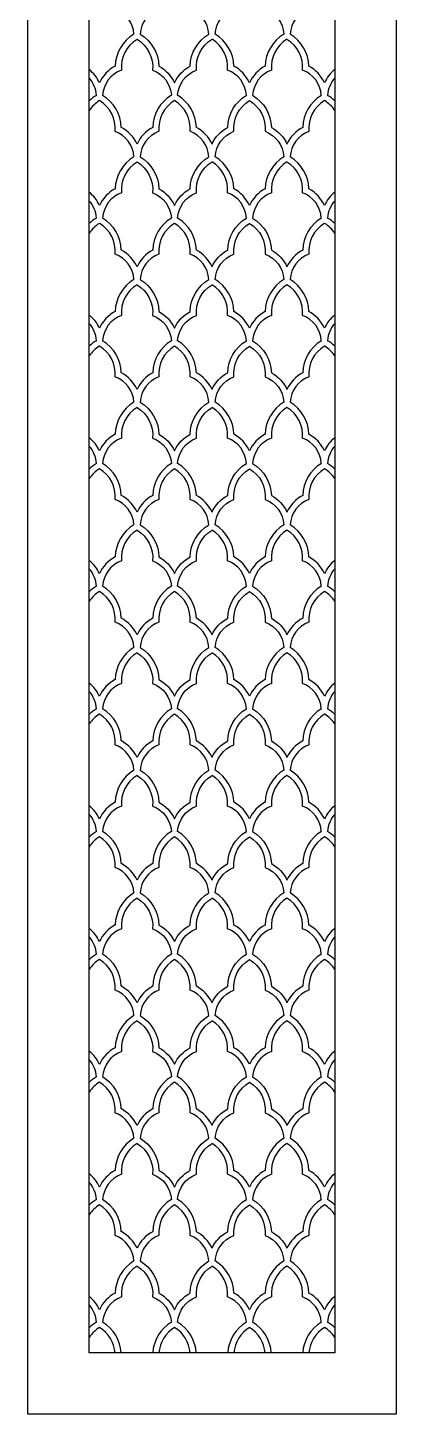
# Model space of a CAD drawing. Header units: inches. Extents: x 280228 to 284028, y 155671 to 163321.
# Drawn here: x 280228 to 280828, y 155671 to 157931 of the extents above; entities that cross this region are included whole.
import ezdxf

# ---------------------------------------------------------------- set-up
doc = ezdxf.new("R2010")
doc.units = ezdxf.units.IN
doc.header["$MEASUREMENT"] = 0
doc.layers.add('freecads.com', color=7, linetype='Continuous')

msp = doc.modelspace()

# ---------------------------------------------------------------- linework, layer by layer
at = {"layer": 'freecads.com'}
for p, q in [((280227.6, 155671.3, 0), (280227.6, 160321.3, 0)), ((280827.6, 160321.3, 0), (280827.6, 155671.3, 0)), ((280327.6, 155771.3, 0), (280327.6, 160221.3, 0)), ((280727.6, 160221.3, 0), (280727.6, 155771.3, 0)), ((280727.6, 155771.3, 0), (280327.6, 155771.3, 0)), ((280827.6, 155671.3, 0), (280227.6, 155671.3, 0))]:
    msp.add_line(p, q, dxfattribs=at)
at = {"layer": 'freecads.com', "elevation": 0}
for points in [[(280522.5, 157921.2, 0.29762), (280491.8, 157962.6, 0.288877), (280466.5, 158012.6, 0.288877), (280441.2, 157962.6, 0.29762), (280410.6, 157921.2, -0.257772), (280441, 157868.8, -0.167823), (280466.5, 157841.7, -0.167823), (280492.1, 157868.8, -0.257772)], [(280532.7, 157921.2, -0.29762), (280563.3, 157962.6, -0.288877), (280588.6, 158012.6, -0.288877), (280613.9, 157962.6, -0.29762), (280644.6, 157921.2, 0.257772), (280614.2, 157868.8, 0.167823), (280588.6, 157841.7, 0.167823), (280563.1, 157868.8, 0.257772)], [(280522.5, 157721.2, 0.29762), (280491.8, 157762.6, 0.288877), (280466.5, 157812.6, 0.288877), (280441.2, 157762.6, 0.29762), (280410.6, 157721.2, -0.257772), (280441, 157668.8, -0.167823), (280466.5, 157641.7, -0.167823), (280492.1, 157668.8, -0.257772)], [(280532.7, 157721.2, -0.29762), (280563.3, 157762.6, -0.288877), (280588.6, 157812.6, -0.288877), (280613.9, 157762.6, -0.29762), (280644.6, 157721.2, 0.257772), (280614.2, 157668.8, 0.167823), (280588.6, 157641.7, 0.167823), (280563.1, 157668.8, 0.257772)], [(280522.5, 157521.2, 0.29762), (280491.8, 157562.6, 0.288877), (280466.5, 157612.6, 0.288877), (280441.2, 157562.6, 0.29762), (280410.6, 157521.2, -0.257772), (280441, 157468.8, -0.167823), (280466.5, 157441.7, -0.167823), (280492.1, 157468.8, -0.257772)], [(280532.7, 157521.2, -0.29762), (280563.3, 157562.6, -0.288877), (280588.6, 157612.6, -0.288877), (280613.9, 157562.6, -0.29762), (280644.6, 157521.2, 0.257772), (280614.2, 157468.8, 0.167823), (280588.6, 157441.7, 0.167823), (280563.1, 157468.8, 0.257772)], [(280522.5, 157321.2, 0.29762), (280491.8, 157362.6, 0.288877), (280466.5, 157412.6, 0.288877), (280441.2, 157362.6, 0.29762), (280410.6, 157321.2, -0.257772), (280441, 157268.8, -0.167823), (280466.5, 157241.7, -0.167823), (280492.1, 157268.8, -0.257772)], [(280532.7, 157321.2, -0.29762), (280563.3, 157362.6, -0.288877), (280588.6, 157412.6, -0.288877), (280613.9, 157362.6, -0.29762), (280644.6, 157321.2, 0.257772), (280614.2, 157268.8, 0.167823), (280588.6, 157241.7, 0.167823), (280563.1, 157268.8, 0.257772)], [(280522.5, 157121.2, 0.29762), (280491.8, 157162.6, 0.288877), (280466.5, 157212.6, 0.288877), (280441.2, 157162.6, 0.29762), (280410.6, 157121.2, -0.257772), (280441, 157068.8, -0.167823), (280466.5, 157041.7, -0.167823), (280492.1, 157068.8, -0.257772)], [(280532.7, 157121.2, -0.29762), (280563.3, 157162.6, -0.288877), (280588.6, 157212.6, -0.288877), (280613.9, 157162.6, -0.29762), (280644.6, 157121.2, 0.257772), (280614.2, 157068.8, 0.167823), (280588.6, 157041.7, 0.167823), (280563.1, 157068.8, 0.257772)], [(280522.5, 156921.2, 0.29762), (280491.8, 156962.6, 0.288877), (280466.5, 157012.6, 0.288877), (280441.2, 156962.6, 0.29762), (280410.6, 156921.2, -0.257772), (280441, 156868.8, -0.167823), (280466.5, 156841.7, -0.167823), (280492.1, 156868.8, -0.257772)], [(280532.7, 156921.2, -0.29762), (280563.3, 156962.6, -0.288877), (280588.6, 157012.6, -0.288877), (280613.9, 156962.6, -0.29762), (280644.6, 156921.2, 0.257772), (280614.2, 156868.8, 0.167823), (280588.6, 156841.7, 0.167823), (280563.1, 156868.8, 0.257772)], [(280522.5, 156721.2, 0.29762), (280491.8, 156762.6, 0.288877), (280466.5, 156812.6, 0.288877), (280441.2, 156762.6, 0.29762), (280410.6, 156721.2, -0.257772), (280441, 156668.8, -0.167823), (280466.5, 156641.7, -0.167823), (280492.1, 156668.8, -0.257772)], [(280532.7, 156721.2, -0.29762), (280563.3, 156762.6, -0.288877), (280588.6, 156812.6, -0.288877), (280613.9, 156762.6, -0.29762), (280644.6, 156721.2, 0.257772), (280614.2, 156668.8, 0.167823), (280588.6, 156641.7, 0.167823), (280563.1, 156668.8, 0.257772)], [(280522.5, 156521.2, 0.29762), (280491.8, 156562.6, 0.288877), (280466.5, 156612.6, 0.288877), (280441.2, 156562.6, 0.29762), (280410.6, 156521.2, -0.257772), (280441, 156468.8, -0.167823), (280466.5, 156441.7, -0.167823), (280492.1, 156468.8, -0.257772)], [(280532.7, 156521.2, -0.29762), (280563.3, 156562.6, -0.288877), (280588.6, 156612.6, -0.288877), (280613.9, 156562.6, -0.29762), (280644.6, 156521.2, 0.257772), (280614.2, 156468.8, 0.167823), (280588.6, 156441.7, 0.167823), (280563.1, 156468.8, 0.257772)], [(280522.5, 156321.2, 0.29762), (280491.8, 156362.6, 0.288877), (280466.5, 156412.6, 0.288877), (280441.2, 156362.6, 0.29762), (280410.6, 156321.2, -0.257772), (280441, 156268.8, -0.167823), (280466.5, 156241.7, -0.167823), (280492.1, 156268.8, -0.257772)], [(280532.7, 156321.2, -0.29762), (280563.3, 156362.6, -0.288877), (280588.6, 156412.6, -0.288877), (280613.9, 156362.6, -0.29762), (280644.6, 156321.2, 0.257772), (280614.2, 156268.8, 0.167823), (280588.6, 156241.7, 0.167823), (280563.1, 156268.8, 0.257772)], [(280522.5, 156121.2, 0.29762), (280491.8, 156162.6, 0.288877), (280466.5, 156212.6, 0.288877), (280441.2, 156162.6, 0.29762), (280410.6, 156121.2, -0.257772), (280441, 156068.8, -0.167823), (280466.5, 156041.7, -0.167823), (280492.1, 156068.8, -0.257772)], [(280532.7, 156121.2, -0.29762), (280563.3, 156162.6, -0.288877), (280588.6, 156212.6, -0.288877), (280613.9, 156162.6, -0.29762), (280644.6, 156121.2, 0.257772), (280614.2, 156068.8, 0.167823), (280588.6, 156041.7, 0.167823), (280563.1, 156068.8, 0.257772)], [(280522.5, 155921.2, 0.29762), (280491.8, 155962.6, 0.288877), (280466.5, 156012.6, 0.288877), (280441.2, 155962.6, 0.29762), (280410.6, 155921.2, -0.257772), (280441, 155868.8, -0.167823), (280466.5, 155841.7, -0.167823), (280492.1, 155868.8, -0.257772)], [(280532.7, 155921.2, -0.29762), (280563.3, 155962.6, -0.288877), (280588.6, 156012.6, -0.288877), (280613.9, 155962.6, -0.29762), (280644.6, 155921.2, 0.257772), (280614.2, 155868.8, 0.167823), (280588.6, 155841.7, 0.167823), (280563.1, 155868.8, 0.257772)]]:
    msp.add_lwpolyline(points, format="xyb", close=True, dxfattribs=at)
for points in [[(280405.5, 157912.6, -0.288877), (280430.8, 157862.5, -0.29664), (280461.4, 157821.3, -0.29664)], [(280471.6, 157821.3, -0.29664), (280502.3, 157862.5, -0.288877), (280527.6, 157912.6)], [(280583.5, 157821.3, 0.29664), (280552.9, 157862.5, 0.288877), (280527.6, 157912.6)], [(280649.7, 157912.6, 0.288877), (280624.4, 157862.5, 0.29664), (280593.7, 157821.3, 0.29664)], [(280461.4, 157821.3, 0.257721), (280431, 157768.9, 0.167823), (280405.5, 157741.8, 0.167823)], [(280527.6, 157741.8, 0.167823), (280502.1, 157768.9, 0.257721), (280471.6, 157821.3)], [(280527.6, 157741.8, -0.167823), (280553.1, 157768.9, -0.257721), (280583.5, 157821.3)], [(280593.7, 157821.3, -0.257721), (280624.2, 157768.9, -0.167823), (280649.7, 157741.8, -0.167823)], [(280405.5, 157712.6, -0.288877), (280430.8, 157662.5, -0.29664), (280461.4, 157621.3, -0.29664)], [(280471.6, 157621.3, -0.29664), (280502.3, 157662.5, -0.288877), (280527.6, 157712.6)], [(280583.5, 157621.3, 0.29664), (280552.9, 157662.5, 0.288877), (280527.6, 157712.6)], [(280649.7, 157712.6, 0.288877), (280624.4, 157662.5, 0.29664), (280593.7, 157621.3, 0.29664)], [(280461.4, 157621.3, 0.257721), (280431, 157568.9, 0.167823), (280405.5, 157541.8, 0.167823)], [(280527.6, 157541.8, 0.167823), (280502.1, 157568.9, 0.257721), (280471.6, 157621.3)], [(280527.6, 157541.8, -0.167823), (280553.1, 157568.9, -0.257721), (280583.5, 157621.3)], [(280593.7, 157621.3, -0.257721), (280624.2, 157568.9, -0.167823), (280649.7, 157541.8, -0.167823)], [(280405.5, 157512.6, -0.288877), (280430.8, 157462.5, -0.29664), (280461.4, 157421.3, -0.29664)], [(280471.6, 157421.3, -0.29664), (280502.3, 157462.5, -0.288877), (280527.6, 157512.6)], [(280583.5, 157421.3, 0.29664), (280552.9, 157462.5, 0.288877), (280527.6, 157512.6)], [(280649.7, 157512.6, 0.288877), (280624.4, 157462.5, 0.29664), (280593.7, 157421.3, 0.29664)], [(280461.4, 157421.3, 0.257721), (280431, 157368.9, 0.167823), (280405.5, 157341.8, 0.167823)], [(280527.6, 157341.8, 0.167823), (280502.1, 157368.9, 0.257721), (280471.6, 157421.3)], [(280527.6, 157341.8, -0.167823), (280553.1, 157368.9, -0.257721), (280583.5, 157421.3)], [(280593.7, 157421.3, -0.257721), (280624.2, 157368.9, -0.167823), (280649.7, 157341.8, -0.167823)], [(280405.5, 157312.6, -0.288877), (280430.8, 157262.5, -0.29664), (280461.4, 157221.3, -0.29664)], [(280471.6, 157221.3, -0.29664), (280502.3, 157262.5, -0.288877), (280527.6, 157312.6)], [(280583.5, 157221.3, 0.29664), (280552.9, 157262.5, 0.288877), (280527.6, 157312.6)], [(280649.7, 157312.6, 0.288877), (280624.4, 157262.5, 0.29664), (280593.7, 157221.3, 0.29664)], [(280461.4, 157221.3, 0.257721), (280431, 157168.9, 0.167823), (280405.5, 157141.8, 0.167823)], [(280527.6, 157141.8, 0.167823), (280502.1, 157168.9, 0.257721), (280471.6, 157221.3)], [(280527.6, 157141.8, -0.167823), (280553.1, 157168.9, -0.257721), (280583.5, 157221.3)], [(280593.7, 157221.3, -0.257721), (280624.2, 157168.9, -0.167823), (280649.7, 157141.8, -0.167823)], [(280405.5, 157112.6, -0.288877), (280430.8, 157062.5, -0.29664), (280461.4, 157021.3, -0.29664)], [(280471.6, 157021.3, -0.29664), (280502.3, 157062.5, -0.288877), (280527.6, 157112.6)], [(280583.5, 157021.3, 0.29664), (280552.9, 157062.5, 0.288877), (280527.6, 157112.6)], [(280649.7, 157112.6, 0.288877), (280624.4, 157062.5, 0.29664), (280593.7, 157021.3, 0.29664)], [(280461.4, 157021.3, 0.257721), (280431, 156968.9, 0.167823), (280405.5, 156941.8, 0.167823)], [(280527.6, 156941.8, 0.167823), (280502.1, 156968.9, 0.257721), (280471.6, 157021.3)], [(280527.6, 156941.8, -0.167823), (280553.1, 156968.9, -0.257721), (280583.5, 157021.3)], [(280593.7, 157021.3, -0.257721), (280624.2, 156968.9, -0.167823), (280649.7, 156941.8, -0.167823)], [(280405.5, 156912.6, -0.288877), (280430.8, 156862.5, -0.29664), (280461.4, 156821.3, -0.29664)], [(280471.6, 156821.3, -0.29664), (280502.3, 156862.5, -0.288877), (280527.6, 156912.6)], [(280583.5, 156821.3, 0.29664), (280552.9, 156862.5, 0.288877), (280527.6, 156912.6)], [(280649.7, 156912.6, 0.288877), (280624.4, 156862.5, 0.29664), (280593.7, 156821.3, 0.29664)], [(280461.4, 156821.3, 0.257721), (280431, 156768.9, 0.167823), (280405.5, 156741.8, 0.167823)], [(280527.6, 156741.8, 0.167823), (280502.1, 156768.9, 0.257721), (280471.6, 156821.3)], [(280527.6, 156741.8, -0.167823), (280553.1, 156768.9, -0.257721), (280583.5, 156821.3)], [(280593.7, 156821.3, -0.257721), (280624.2, 156768.9, -0.167823), (280649.7, 156741.8, -0.167823)], [(280405.5, 156712.6, -0.288877), (280430.8, 156662.5, -0.29664), (280461.4, 156621.3, -0.29664)], [(280471.6, 156621.3, -0.29664), (280502.3, 156662.5, -0.288877), (280527.6, 156712.6)], [(280583.5, 156621.3, 0.29664), (280552.9, 156662.5, 0.288877), (280527.6, 156712.6)], [(280649.7, 156712.6, 0.288877), (280624.4, 156662.5, 0.29664), (280593.7, 156621.3, 0.29664)], [(280461.4, 156621.3, 0.257721), (280431, 156568.9, 0.167823), (280405.5, 156541.8, 0.167823)], [(280527.6, 156541.8, 0.167823), (280502.1, 156568.9, 0.257721), (280471.6, 156621.3)], [(280527.6, 156541.8, -0.167823), (280553.1, 156568.9, -0.257721), (280583.5, 156621.3)], [(280593.7, 156621.3, -0.257721), (280624.2, 156568.9, -0.167823), (280649.7, 156541.8, -0.167823)], [(280405.5, 156512.6, -0.288877), (280430.8, 156462.5, -0.29664), (280461.4, 156421.3, -0.29664)], [(280471.6, 156421.3, -0.29664), (280502.3, 156462.5, -0.288877), (280527.6, 156512.6)], [(280583.5, 156421.3, 0.29664), (280552.9, 156462.5, 0.288877), (280527.6, 156512.6)], [(280649.7, 156512.6, 0.288877), (280624.4, 156462.5, 0.29664), (280593.7, 156421.3, 0.29664)], [(280461.4, 156421.3, 0.257721), (280431, 156368.9, 0.167823), (280405.5, 156341.8, 0.167823)], [(280527.6, 156341.8, 0.167823), (280502.1, 156368.9, 0.257721), (280471.6, 156421.3)], [(280527.6, 156341.8, -0.167823), (280553.1, 156368.9, -0.257721), (280583.5, 156421.3)], [(280593.7, 156421.3, -0.257721), (280624.2, 156368.9, -0.167823), (280649.7, 156341.8, -0.167823)], [(280405.5, 156312.6, -0.288877), (280430.8, 156262.5, -0.29664), (280461.4, 156221.3, -0.29664)], [(280471.6, 156221.3, -0.29664), (280502.3, 156262.5, -0.288877), (280527.6, 156312.6)], [(280583.5, 156221.3, 0.29664), (280552.9, 156262.5, 0.288877), (280527.6, 156312.6)], [(280649.7, 156312.6, 0.288877), (280624.4, 156262.5, 0.29664), (280593.7, 156221.3, 0.29664)], [(280461.4, 156221.3, 0.257721), (280431, 156168.9, 0.167823), (280405.5, 156141.8, 0.167823)], [(280527.6, 156141.8, 0.167823), (280502.1, 156168.9, 0.257721), (280471.6, 156221.3)], [(280527.6, 156141.8, -0.167823), (280553.1, 156168.9, -0.257721), (280583.5, 156221.3)], [(280593.7, 156221.3, -0.257721), (280624.2, 156168.9, -0.167823), (280649.7, 156141.8, -0.167823)], [(280405.5, 156112.6, -0.288877), (280430.8, 156062.5, -0.29664), (280461.4, 156021.3, -0.29664)], [(280471.6, 156021.3, -0.29664), (280502.3, 156062.5, -0.288877), (280527.6, 156112.6)], [(280583.5, 156021.3, 0.29664), (280552.9, 156062.5, 0.288877), (280527.6, 156112.6)], [(280649.7, 156112.6, 0.288877), (280624.4, 156062.5, 0.29664), (280593.7, 156021.3, 0.29664)], [(280461.4, 156021.3, 0.257721), (280431, 155968.9, 0.167823), (280405.5, 155941.8, 0.167823)], [(280527.6, 155941.8, 0.167823), (280502.1, 155968.9, 0.257721), (280471.6, 156021.3)], [(280527.6, 155941.8, -0.167823), (280553.1, 155968.9, -0.257721), (280583.5, 156021.3)], [(280593.7, 156021.3, -0.257721), (280624.2, 155968.9, -0.167823), (280649.7, 155941.8, -0.167823)], [(280405.5, 155912.6, -0.288877), (280430.8, 155862.5, -0.29664), (280461.4, 155821.3, -0.29664)], [(280471.6, 155821.3, -0.29664), (280502.3, 155862.5, -0.288877), (280527.6, 155912.6)], [(280583.5, 155821.3, 0.29664), (280552.9, 155862.5, 0.288877), (280527.6, 155912.6)], [(280649.7, 155912.6, 0.288877), (280624.4, 155862.5, 0.29664), (280593.7, 155821.3, 0.29664)]]:
    msp.add_lwpolyline(points, format="xyb", dxfattribs=at)
at = {"layer": 'freecads.com'}
for centre, radius, start, end in [((280353.4, 157918.4, 0), 47.1, 3.3864, 69.6827), ((280701.8, 157918.4, 0), 47.1, 110.3173, 176.6136), ((280432.6, 157867.4, 0), 62.6, 120.9011, 178.7195), ((280622.6, 157867.4, 0), 62.6, 1.2805, 59.0989), ((280432.6, 157867.4, 0), 52.6, 120.9689, 185.4201), ((280622.6, 157867.4, 0), 52.6, 354.5799, 59.0311), ((280292.3, 157818.3, 0), 57.1, 24.157, 51.8711), ((280396.5, 157818.3, 0), 57.1, 117.7358, 155.843), ((280396.5, 157818.3, 0), 47.1, 110.3173, 176.4073), ((280658.6, 157818.3, 0), 47.1, 3.5927, 69.6827), ((280658.6, 157818.3, 0), 57.1, 24.157, 62.2642), ((280762.8, 157818.3, 0), 57.1, 128.1289, 155.843), ((280292.3, 157818.3, 0), 47.1, 3.5927, 41.5366), ((280762.8, 157818.3, 0), 47.1, 138.4634, 176.4073), ((280371.5, 157767.5, 0), 62.6, 120.9121, 134.5369), ((280371.5, 157767.5, 0), 52.6, 120.9689, 146.5798), ((280317.3, 157767.5, 0), 52.6, 354.5799, 59.0311), ((280317.3, 157767.5, 0), 62.6, 1.2805, 59.0879), ((280737.8, 157767.5, 0), 62.6, 120.9121, 178.7195), ((280737.8, 157767.5, 0), 52.6, 120.9689, 185.4201), ((280683.7, 157767.5, 0), 52.6, 33.4202, 59.0311), ((280683.7, 157767.5, 0), 62.6, 45.4631, 59.0879), ((280353.4, 157718.4, 0), 57.1, 24.157, 62.2642), ((280701.8, 157718.4, 0), 57.1, 117.7358, 155.843), ((280353.4, 157718.4, 0), 47.1, 3.3864, 69.6827), ((280701.8, 157718.4, 0), 47.1, 110.3173, 176.6136), ((280432.6, 157667.4, 0), 62.6, 120.9011, 178.7195), ((280622.6, 157667.4, 0), 62.6, 1.2805, 59.0989), ((280432.6, 157667.4, 0), 52.6, 120.9689, 185.4201), ((280622.6, 157667.4, 0), 52.6, 354.5799, 59.0311), ((280292.3, 157618.3, 0), 57.1, 24.157, 51.8711), ((280396.5, 157618.3, 0), 57.1, 117.7358, 155.843), ((280396.5, 157618.3, 0), 47.1, 110.3173, 176.4073), ((280658.6, 157618.3, 0), 47.1, 3.5927, 69.6827), ((280658.6, 157618.3, 0), 57.1, 24.157, 62.2642), ((280762.8, 157618.3, 0), 57.1, 128.1289, 155.843), ((280292.3, 157618.3, 0), 47.1, 3.5927, 41.5366), ((280762.8, 157618.3, 0), 47.1, 138.4634, 176.4073), ((280371.5, 157567.5, 0), 62.6, 120.9121, 134.5369), ((280371.5, 157567.5, 0), 52.6, 120.9689, 146.5798), ((280317.3, 157567.5, 0), 52.6, 354.5799, 59.0311), ((280317.3, 157567.5, 0), 62.6, 1.2805, 59.0879), ((280737.8, 157567.5, 0), 62.6, 120.9121, 178.7195), ((280737.8, 157567.5, 0), 52.6, 120.9689, 185.4201), ((280683.7, 157567.5, 0), 52.6, 33.4202, 59.0311), ((280683.7, 157567.5, 0), 62.6, 45.4631, 59.0879), ((280353.4, 157518.4, 0), 47.1, 3.3864, 69.6827), ((280353.4, 157518.4, 0), 57.1, 24.157, 62.2642), ((280701.8, 157518.4, 0), 57.1, 117.7358, 155.843), ((280701.8, 157518.4, 0), 47.1, 110.3173, 176.6136), ((280432.6, 157467.4, 0), 62.6, 120.9011, 178.7195), ((280622.6, 157467.4, 0), 62.6, 1.2805, 59.0989), ((280432.6, 157467.4, 0), 52.6, 120.9689, 185.4201), ((280622.6, 157467.4, 0), 52.6, 354.5799, 59.0311), ((280292.3, 157418.3, 0), 57.1, 24.157, 51.8711), ((280292.3, 157418.3, 0), 47.1, 3.5927, 41.5366), ((280396.5, 157418.3, 0), 57.1, 117.7358, 155.843), ((280396.5, 157418.3, 0), 47.1, 110.3173, 176.4073), ((280658.6, 157418.3, 0), 47.1, 3.5927, 69.6827), ((280658.6, 157418.3, 0), 57.1, 24.157, 62.2642), ((280762.8, 157418.3, 0), 57.1, 128.1289, 155.843), ((280762.8, 157418.3, 0), 47.1, 138.4634, 176.4073), ((280371.5, 157367.5, 0), 62.6, 120.9121, 134.5369), ((280371.5, 157367.5, 0), 52.6, 120.9689, 146.5798), ((280317.3, 157367.5, 0), 52.6, 354.5799, 59.0311), ((280317.3, 157367.5, 0), 62.6, 1.2805, 59.0879), ((280737.8, 157367.5, 0), 62.6, 120.9121, 178.7195), ((280737.8, 157367.5, 0), 52.6, 120.9689, 185.4201), ((280683.7, 157367.5, 0), 52.6, 33.4202, 59.0311), ((280683.7, 157367.5, 0), 62.6, 45.4631, 59.0879), ((280353.4, 157318.4, 0), 47.1, 3.3864, 69.6827), ((280353.4, 157318.4, 0), 57.1, 24.157, 62.2642), ((280701.8, 157318.4, 0), 57.1, 117.7358, 155.843), ((280701.8, 157318.4, 0), 47.1, 110.3173, 176.6136), ((280432.6, 157267.4, 0), 62.6, 120.9011, 178.7195), ((280432.6, 157267.4, 0), 52.6, 120.9689, 185.4201), ((280622.6, 157267.4, 0), 52.6, 354.5799, 59.0311), ((280622.6, 157267.4, 0), 62.6, 1.2805, 59.0989), ((280396.5, 157218.3, 0), 57.1, 117.7358, 155.843), ((280658.6, 157218.3, 0), 57.1, 24.157, 62.2642), ((280292.3, 157218.3, 0), 57.1, 24.157, 51.8711), ((280292.3, 157218.3, 0), 47.1, 3.5927, 41.5366), ((280396.5, 157218.3, 0), 47.1, 110.3173, 176.4073), ((280658.6, 157218.3, 0), 47.1, 3.5927, 69.6827), ((280762.8, 157218.3, 0), 57.1, 128.1289, 155.843), ((280762.8, 157218.3, 0), 47.1, 138.4634, 176.4073), ((280371.5, 157167.5, 0), 62.6, 120.9121, 134.5369), ((280317.3, 157167.5, 0), 62.6, 1.2805, 59.0879), ((280737.8, 157167.5, 0), 62.6, 120.9121, 178.7195), ((280683.7, 157167.5, 0), 62.6, 45.4631, 59.0879), ((280371.5, 157167.5, 0), 52.6, 120.9689, 146.5798), ((280317.3, 157167.5, 0), 52.6, 354.5799, 59.0311), ((280737.8, 157167.5, 0), 52.6, 120.9689, 185.4201), ((280683.7, 157167.5, 0), 52.6, 33.4202, 59.0311), ((280353.4, 157118.4, 0), 47.1, 3.3864, 69.6827), ((280353.4, 157118.4, 0), 57.1, 24.157, 62.2642), ((280701.8, 157118.4, 0), 57.1, 117.7358, 155.843), ((280701.8, 157118.4, 0), 47.1, 110.3173, 176.6136), ((280432.6, 157067.4, 0), 62.6, 120.9011, 178.7195), ((280432.6, 157067.4, 0), 52.6, 120.9689, 185.4201), ((280622.6, 157067.4, 0), 52.6, 354.5799, 59.0311), ((280622.6, 157067.4, 0), 62.6, 1.2805, 59.0989), ((280292.3, 157018.3, 0), 57.1, 24.157, 51.8711), ((280396.5, 157018.3, 0), 57.1, 117.7358, 155.843), ((280396.5, 157018.3, 0), 47.1, 110.3173, 176.4073), ((280658.6, 157018.3, 0), 47.1, 3.5927, 69.6827), ((280658.6, 157018.3, 0), 57.1, 24.157, 62.2642), ((280762.8, 157018.3, 0), 57.1, 128.1289, 155.843), ((280292.3, 157018.3, 0), 47.1, 3.5927, 41.5366), ((280762.8, 157018.3, 0), 47.1, 138.4634, 176.4073), ((280371.5, 156967.5, 0), 62.6, 120.9121, 134.5369), ((280317.3, 156967.5, 0), 62.6, 1.2805, 59.0879), ((280737.8, 156967.5, 0), 62.6, 120.9121, 178.7195), ((280683.7, 156967.5, 0), 62.6, 45.4631, 59.0879), ((280371.5, 156967.5, 0), 52.6, 120.9689, 146.5798), ((280317.3, 156967.5, 0), 52.6, 354.5799, 59.0311), ((280737.8, 156967.5, 0), 52.6, 120.9689, 185.4201), ((280683.7, 156967.5, 0), 52.6, 33.4202, 59.0311), ((280353.4, 156918.4, 0), 47.1, 3.3864, 69.6827), ((280353.4, 156918.4, 0), 57.1, 24.157, 62.2642), ((280701.8, 156918.4, 0), 57.1, 117.7358, 155.843), ((280701.8, 156918.4, 0), 47.1, 110.3173, 176.6136), ((280432.6, 156867.4, 0), 62.6, 120.9011, 178.7195), ((280432.6, 156867.4, 0), 52.6, 120.9689, 185.4201), ((280622.6, 156867.4, 0), 52.6, 354.5799, 59.0311), ((280622.6, 156867.4, 0), 62.6, 1.2805, 59.0989), ((280292.3, 156818.3, 0), 57.1, 24.157, 51.8711), ((280396.5, 156818.3, 0), 57.1, 117.7358, 155.843), ((280396.5, 156818.3, 0), 47.1, 110.3173, 176.4073), ((280658.6, 156818.3, 0), 47.1, 3.5927, 69.6827), ((280658.6, 156818.3, 0), 57.1, 24.157, 62.2642), ((280762.8, 156818.3, 0), 57.1, 128.1289, 155.843), ((280292.3, 156818.3, 0), 47.1, 3.5927, 41.5366), ((280762.8, 156818.3, 0), 47.1, 138.4634, 176.4073), ((280371.5, 156767.5, 0), 62.6, 120.9121, 134.5369), ((280317.3, 156767.5, 0), 62.6, 1.2805, 59.0879), ((280737.8, 156767.5, 0), 62.6, 120.9121, 178.7195), ((280683.7, 156767.5, 0), 62.6, 45.4631, 59.0879), ((280371.5, 156767.5, 0), 52.6, 120.9689, 146.5798), ((280317.3, 156767.5, 0), 52.6, 354.5799, 59.0311), ((280737.8, 156767.5, 0), 52.6, 120.9689, 185.4201), ((280683.7, 156767.5, 0), 52.6, 33.4202, 59.0311), ((280353.4, 156718.4, 0), 57.1, 24.157, 62.2642), ((280701.8, 156718.4, 0), 57.1, 117.7358, 155.843), ((280353.4, 156718.4, 0), 47.1, 3.3864, 69.6827), ((280701.8, 156718.4, 0), 47.1, 110.3173, 176.6136), ((280432.6, 156667.4, 0), 62.6, 120.9011, 178.7195), ((280432.6, 156667.4, 0), 52.6, 120.9689, 185.4201), ((280622.6, 156667.4, 0), 52.6, 354.5799, 59.0311), ((280622.6, 156667.4, 0), 62.6, 1.2805, 59.0989), ((280292.3, 156618.3, 0), 57.1, 24.157, 51.8711), ((280396.5, 156618.3, 0), 57.1, 117.7358, 155.843), ((280396.5, 156618.3, 0), 47.1, 110.3173, 176.4073), ((280658.6, 156618.3, 0), 47.1, 3.5927, 69.6827), ((280658.6, 156618.3, 0), 57.1, 24.157, 62.2642), ((280762.8, 156618.3, 0), 57.1, 128.1289, 155.843), ((280292.3, 156618.3, 0), 47.1, 3.5927, 41.5366), ((280762.8, 156618.3, 0), 47.1, 138.4634, 176.4073), ((280371.5, 156567.5, 0), 62.6, 120.9121, 134.5369), ((280371.5, 156567.5, 0), 52.6, 120.9689, 146.5798), ((280317.3, 156567.5, 0), 52.6, 354.5799, 59.0311), ((280317.3, 156567.5, 0), 62.6, 1.2805, 59.0879), ((280737.8, 156567.5, 0), 62.6, 120.9121, 178.7195), ((280737.8, 156567.5, 0), 52.6, 120.9689, 185.4201), ((280683.7, 156567.5, 0), 52.6, 33.4202, 59.0311), ((280683.7, 156567.5, 0), 62.6, 45.4631, 59.0879), ((280353.4, 156518.4, 0), 57.1, 24.157, 62.2642), ((280701.8, 156518.4, 0), 57.1, 117.7358, 155.843), ((280353.4, 156518.4, 0), 47.1, 3.3864, 69.6827), ((280701.8, 156518.4, 0), 47.1, 110.3173, 176.6136), ((280432.6, 156467.4, 0), 62.6, 120.9011, 178.7195), ((280622.6, 156467.4, 0), 62.6, 1.2805, 59.0989), ((280432.6, 156467.4, 0), 52.6, 120.9689, 185.4201), ((280622.6, 156467.4, 0), 52.6, 354.5799, 59.0311), ((280292.3, 156418.3, 0), 57.1, 24.157, 51.8711), ((280396.5, 156418.3, 0), 57.1, 117.7358, 155.843), ((280396.5, 156418.3, 0), 47.1, 110.3173, 176.4073), ((280658.6, 156418.3, 0), 47.1, 3.5927, 69.6827), ((280658.6, 156418.3, 0), 57.1, 24.157, 62.2642), ((280762.8, 156418.3, 0), 57.1, 128.1289, 155.843), ((280292.3, 156418.3, 0), 47.1, 3.5927, 41.5366), ((280762.8, 156418.3, 0), 47.1, 138.4634, 176.4073), ((280371.5, 156367.5, 0), 62.6, 120.9121, 134.5369), ((280371.5, 156367.5, 0), 52.6, 120.9689, 146.5798), ((280317.3, 156367.5, 0), 52.6, 354.5799, 59.0311), ((280317.3, 156367.5, 0), 62.6, 1.2805, 59.0879), ((280737.8, 156367.5, 0), 62.6, 120.9121, 178.7195), ((280737.8, 156367.5, 0), 52.6, 120.9689, 185.4201), ((280683.7, 156367.5, 0), 52.6, 33.4202, 59.0311), ((280683.7, 156367.5, 0), 62.6, 45.4631, 59.0879), ((280353.4, 156318.4, 0), 47.1, 3.3864, 69.6827), ((280353.4, 156318.4, 0), 57.1, 24.157, 62.2642), ((280701.8, 156318.4, 0), 57.1, 117.7358, 155.843), ((280701.8, 156318.4, 0), 47.1, 110.3173, 176.6136), ((280432.6, 156267.4, 0), 62.6, 120.9011, 178.7195), ((280622.6, 156267.4, 0), 62.6, 1.2805, 59.0989), ((280432.6, 156267.4, 0), 52.6, 120.9689, 185.4201), ((280622.6, 156267.4, 0), 52.6, 354.5799, 59.0311), ((280292.3, 156218.3, 0), 57.1, 24.157, 51.8711), ((280292.3, 156218.3, 0), 47.1, 3.5927, 41.5366), ((280396.5, 156218.3, 0), 57.1, 117.7358, 155.843), ((280396.5, 156218.3, 0), 47.1, 110.3173, 176.4073), ((280658.6, 156218.3, 0), 47.1, 3.5927, 69.6827), ((280658.6, 156218.3, 0), 57.1, 24.157, 62.2642), ((280762.8, 156218.3, 0), 57.1, 128.1289, 155.843), ((280762.8, 156218.3, 0), 47.1, 138.4634, 176.4073), ((280371.5, 156167.5, 0), 62.6, 120.9121, 134.5369), ((280371.5, 156167.5, 0), 52.6, 120.9689, 146.5798), ((280317.3, 156167.5, 0), 52.6, 354.5799, 59.0311), ((280317.3, 156167.5, 0), 62.6, 1.2805, 59.0879), ((280737.8, 156167.5, 0), 62.6, 120.9121, 178.7195), ((280737.8, 156167.5, 0), 52.6, 120.9689, 185.4201), ((280683.7, 156167.5, 0), 52.6, 33.4202, 59.0311), ((280683.7, 156167.5, 0), 62.6, 45.4631, 59.0879), ((280353.4, 156118.4, 0), 47.1, 3.3864, 69.6827), ((280353.4, 156118.4, 0), 57.1, 24.157, 62.2642), ((280701.8, 156118.4, 0), 57.1, 117.7358, 155.843), ((280701.8, 156118.4, 0), 47.1, 110.3173, 176.6136), ((280432.6, 156067.4, 0), 62.6, 120.9011, 178.7195), ((280622.6, 156067.4, 0), 62.6, 1.2805, 59.0989), ((280432.6, 156067.4, 0), 52.6, 120.9689, 185.4201), ((280622.6, 156067.4, 0), 52.6, 354.5799, 59.0311), ((280396.5, 156018.3, 0), 57.1, 117.7358, 155.843), ((280658.6, 156018.3, 0), 57.1, 24.157, 62.2642), ((280292.3, 156018.3, 0), 57.1, 24.157, 51.8711), ((280292.3, 156018.3, 0), 47.1, 3.5927, 41.5366), ((280396.5, 156018.3, 0), 47.1, 110.3173, 176.4073), ((280658.6, 156018.3, 0), 47.1, 3.5927, 69.6827), ((280762.8, 156018.3, 0), 57.1, 128.1289, 155.843), ((280762.8, 156018.3, 0), 47.1, 138.4634, 176.4073), ((280371.5, 155967.5, 0), 62.6, 120.9121, 134.5369), ((280371.5, 155967.5, 0), 52.6, 120.9689, 146.5798), ((280317.3, 155967.5, 0), 52.6, 354.5799, 59.0311), ((280317.3, 155967.5, 0), 62.6, 1.2805, 59.0879), ((280737.8, 155967.5, 0), 62.6, 120.9121, 178.7195), ((280737.8, 155967.5, 0), 52.6, 120.9689, 185.4201), ((280683.7, 155967.5, 0), 52.6, 33.4202, 59.0311), ((280683.7, 155967.5, 0), 62.6, 45.4631, 59.0879), ((280353.4, 155918.4, 0), 47.1, 3.3864, 69.6827), ((280353.4, 155918.4, 0), 57.1, 24.157, 62.2642), ((280701.8, 155918.4, 0), 57.1, 117.7358, 155.843), ((280701.8, 155918.4, 0), 47.1, 110.3173, 176.6136), ((280432.6, 155867.4, 0), 62.6, 120.9011, 178.7195), ((280432.6, 155867.4, 0), 52.6, 120.9689, 185.4201), ((280622.6, 155867.4, 0), 52.6, 354.5799, 59.0311), ((280622.6, 155867.4, 0), 62.6, 1.2805, 59.0989), ((280396.5, 155818.3, 0), 57.1, 117.7358, 155.843), ((280658.6, 155818.3, 0), 57.1, 24.157, 62.2642), ((280292.3, 155818.3, 0), 57.1, 24.157, 51.8711), ((280292.3, 155818.3, 0), 47.1, 3.5927, 41.5366), ((280396.5, 155818.3, 0), 47.1, 110.3173, 176.4073), ((280658.6, 155818.3, 0), 47.1, 3.5927, 69.6827), ((280762.8, 155818.3, 0), 57.1, 128.1289, 155.843), ((280762.8, 155818.3, 0), 47.1, 138.4634, 176.4073), ((280371.5, 155767.5, 0), 62.6, 120.9121, 134.5369), ((280317.3, 155767.5, 0), 62.6, 3.4117, 59.0879), ((280493.6, 155767.5, 0), 62.6, 120.9121, 176.5883), ((280439.5, 155767.5, 0), 62.6, 3.4117, 59.0879), ((280615.7, 155767.5, 0), 62.6, 120.9121, 176.5883), ((280561.6, 155767.5, 0), 62.6, 3.4117, 59.0879), ((280737.8, 155767.5, 0), 62.6, 120.9121, 176.5883), ((280683.7, 155767.5, 0), 62.6, 45.4631, 59.0879), ((280371.5, 155767.5, 0), 52.6, 120.9689, 146.5798), ((280317.3, 155767.5, 0), 52.6, 4.0611, 59.0311), ((280493.6, 155767.5, 0), 52.6, 120.9689, 175.9389), ((280439.5, 155767.5, 0), 52.6, 4.0611, 59.0311), ((280615.7, 155767.5, 0), 52.6, 120.9689, 175.9389), ((280561.6, 155767.5, 0), 52.6, 4.0611, 59.0311), ((280737.8, 155767.5, 0), 52.6, 120.9689, 175.9389), ((280683.7, 155767.5, 0), 52.6, 33.4202, 59.0311)]:
    msp.add_arc(centre, radius, start, end, dxfattribs=at)

doc.saveas('drawing.dxf')
